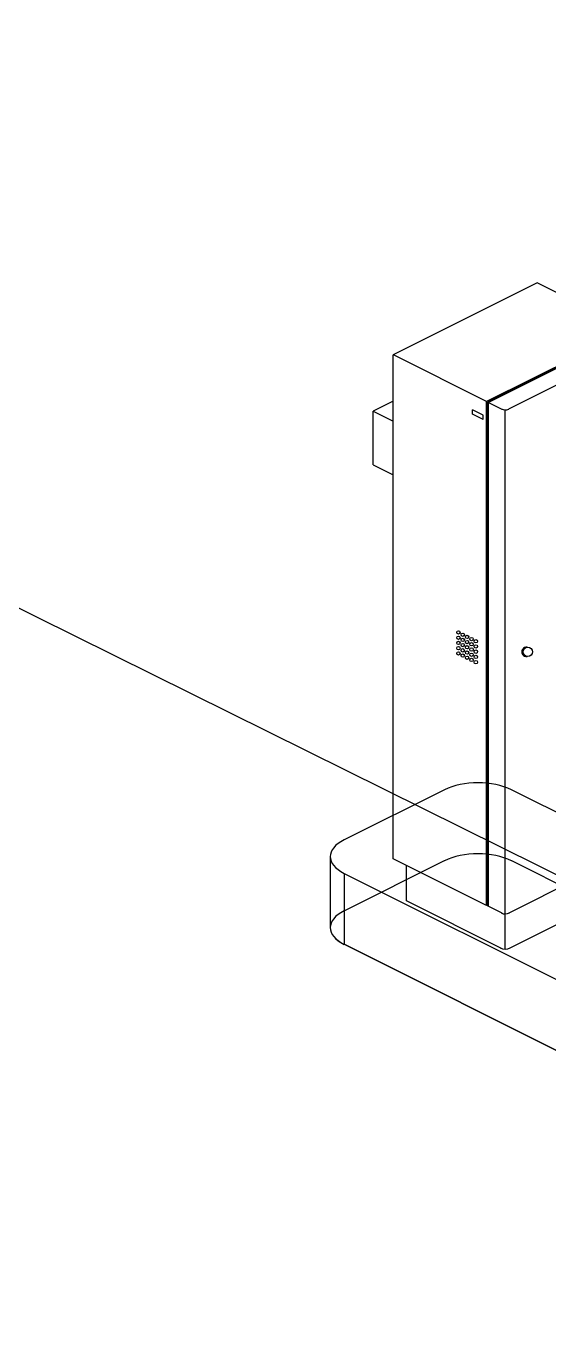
# Model space of a CAD drawing. Header units: millimetres. Extents: x 29838256 to 30236675, y -914750 to -833241.
# Drawn here: x 30204683 to 30205788, y -861917 to -859141 of the extents above; entities that cross this region are included whole.
import ezdxf

# ---------------------------------------------------------------- set-up
doc = ezdxf.new("R2010")
doc.units = ezdxf.units.MM
doc.header["$LTSCALE"] = 600
doc.header["$MEASUREMENT"] = 0
doc.layers.add('e-plan', color=9, linetype='CONTINUOUS')
doc.layers.add('Parking-E', color=7, linetype='CONTINUOUS')

msp = doc.modelspace()

# ---------------------------------------------------------------- linework, layer by layer
at = {"layer": 'e-plan', "extrusion": (0, -0.866025, 0.5)}
for p, q in [((30202031.3, -859065.3, -9551.6), (30209351, -862689.9, -15829.5)), ((30205355.2, -861010.2, -12920.3), (30205567.3, -860904.1, -12736.6)), ((30205708.8, -860904.1, -12736.6), (30207335.4, -861717.4, -14145.3)), ((30206981.8, -861894.3, -14451.5), (30205355.2, -861080.9, -13042.8))]:
    msp.add_line(p, q, dxfattribs=at)
for centre, start, end in [((30205638.1, -441553, 739196.6), 45, 135), ((30205425.9, -441765.1, 739196.6), 135, 225)]:
    msp.add_arc(centre, 100, start, end, dxfattribs=at)
at = {"layer": 'Parking-E', "color": 3, "extrusion": (0, -0.866025, 0.5)}
for p, q in [((30205763, -859682.9, -12896.3), (30205458.9, -859835, -13159.6)), ((30205960.6, -859781.7, -13070.8), (30205656.5, -859933.8, -13334.2)), ((30205962.6, -859782.7, -13072.6), (30205658.5, -859934.8, -13335.9)), ((30205964.6, -859783.7, -13072.6), (30205660.5, -859935.8, -13335.9)), ((30206000, -859801.4, -13101.5), (30205702.7, -859950, -13358.8)), ((30205458.9, -859932.9, -12951.4), (30205416.5, -859954.1, -12988.1)), ((30206000, -860866.6, -13101.5), (30205701.9, -861015.6, -13359.6)), ((30205971.7, -860955.7, -13126), (30205704, -861089.5, -13357.7))]:
    msp.add_line(p, q, dxfattribs=at)
at = {"layer": 'Parking-E', "color": 3, "extrusion": (-5.55112e-17, -0.866025, 0.5)}
for p, q in [((30205960.6, -859781.7, -13067.4), (30205763, -859682.9, -12896.3)), ((30205656.5, -859933.8, -13330.7), (30205460.9, -859836, -13161.4)), ((30205689.6, -859950.3, -13359.4), (30205658.5, -859934.8, -13332.5)), ((30205649.2, -859962.7, -13324.5), (30205626.5, -859951.3, -13304.8)), ((30205649.2, -859971.7, -13324.5), (30205626.5, -859960.3, -13304.8)), ((30205656.5, -860998.9, -13330.7), (30205458.9, -860900.2, -13159.6)), ((30205687.7, -861089.6, -13357.8), (30205487.2, -860989.3, -13184.1)), ((30205689.3, -861015.3, -13359.1), (30205658.5, -860999.9, -13332.5))]:
    msp.add_line(p, q, dxfattribs=at)
at = {"layer": 'Parking-E', "color": 3}
for p, q in [((30205458.9, -860900.2, -13159.6), (30205458.9, -859835, -13159.6)), ((30205656.5, -860998.9, -13334.2), (30205656.5, -859933.8, -13334.2)), ((30205658.5, -860999.9, -13334.2), (30205658.5, -859934.8, -13334.2)), ((30205660.5, -861000.9, -13334.2), (30205660.5, -859935.8, -13334.2)), ((30205416.5, -860067.3, -12988.1), (30205416.5, -859954.1, -12988.1)), ((30205626.5, -859960.3, -13334.2), (30205626.5, -859951.3, -13334.2)), ((30205649.2, -859971.7, -13334.2), (30205649.2, -859962.7, -13334.2)), ((30205695.8, -861091.2, -13364.8), (30205695.8, -859951.5, -13364.8)), ((30205487.2, -860989.3, -13184.1), (30205487.2, -860914.3, -13184.1))]:
    msp.add_line(p, q, dxfattribs=at)
at = {"layer": 'Parking-E', "color": 3, "ltscale": 2, "extrusion": (0, -0.866025, 0.5)}
for p, q in [((30205416.5, -859954.1, -12988.1), (30205458.9, -859975.3, -13024.9)), ((30205416.5, -860067.3, -13184.1), (30205458.9, -860088.5, -13220.9))]:
    msp.add_line(p, q, dxfattribs=at)
at = {"layer": 'Parking-E', "extrusion": (0, -0.866025, 0.5)}
for p, q in [((30205567.3, -860754.1, -12736.6), (30205355.2, -860860.2, -12920.3)), ((30205567.3, -860754.1, -12736.6), (30205355.2, -860860.2, -12920.3)), ((30207335.4, -861567.4, -14145.3), (30205708.8, -860754.1, -12736.6)), ((30205355.2, -860930.9, -13042.8), (30206981.8, -861744.2, -14451.5)), ((30205355.2, -861080.9, -13042.8), (30206981.8, -861894.3, -14451.5))]:
    msp.add_line(p, q, dxfattribs=at)
at = {"layer": 'Parking-E'}
for p, q in [((30205325.9, -860895.6, -12981.5), (30205325.9, -861045.6, -12981.5)), ((30205325.9, -860895.6, -12981.5), (30205325.9, -861045.6, -12981.5)), ((30205355.2, -860930.9, -13042.8), (30205355.2, -861080.9, -13042.8)), ((30205355.2, -860930.9, -13042.8), (30205355.2, -861080.9, -13042.8))]:
    msp.add_line(p, q, dxfattribs=at)
at = {"layer": 'Parking-E', "color": 3}
for centre, radius in [((30205596.8, -860421.8, -15024.7), 3.54), ((30205596.8, -860432.9, -15024.7), 3.54), ((30205596.8, -860444, -15024.7), 3.54), ((30205606, -860426.5, -15032.7), 3.54), ((30205606, -860437.5, -15032.7), 3.54), ((30205615.3, -860431.1, -15040.7), 3.54), ((30205615.3, -860442.1, -15040.7), 3.54), ((30205624.5, -860435.7, -15048.7), 3.54), ((30205624.5, -860446.8, -15048.7), 3.54), ((30205633.7, -860440.3, -15060.2), 3.54), ((30205596.8, -860455, -15024.7), 3.54), ((30205596.8, -860466.1, -15024.7), 3.54), ((30205606, -860448.6, -15032.7), 3.54), ((30205606, -860459.6, -15032.7), 3.54), ((30205606, -860470.7, -15032.7), 3.54), ((30205615.3, -860453.2, -15040.7), 3.54), ((30205615.3, -860464.3, -15040.7), 3.54), ((30205615.3, -860475.3, -15040.7), 3.54), ((30205624.5, -860457.8, -15048.7), 3.54), ((30205624.5, -860468.9, -15048.7), 3.54), ((30205633.7, -860451.4, -15060.2), 3.54), ((30205633.7, -860462.4, -15060.2), 3.54), ((30205633.7, -860473.5, -15060.2), 3.54), ((30205743.5, -860462.8, -15060.2), 9.83), ((30205624.5, -860479.9, -15048.7), 3.54), ((30205633.7, -860484.6, -15060.2), 3.54)]:
    msp.add_circle(centre, radius, dxfattribs=at)
for centre, radius, start, end in [((30205695.8, -859935.1, -13358.2), 16.4, 239.1759, 298.1016), ((30205740.6, -860462.8, -15060.2), 9.83, 81.7454, 278.2546), ((30205695.9, -860999.9, -13357), 16.8, 240.1527, 302.3916), ((30205695.8, -861070, -13355.6), 21.1, 239.4253, 300.3112)]:
    msp.add_arc(centre, radius, start, end, dxfattribs=at)
at = {"layer": 'Parking-E', "extrusion": (0, -0.866025, 0.5)}
for centre, start, end in [((30205638.1, -441478, 739066.7), 45, 135), ((30205638.1, -441478, 739066.7), 45, 135), ((30205425.9, -441690.1, 739066.7), 135, 225), ((30205425.9, -441690.1, 739066.7), 135, 225), ((30205425.9, -441765.1, 739196.6), 180, 225), ((30205425.9, -441765.1, 739196.6), 180, 225)]:
    msp.add_arc(centre, 100, start, end, dxfattribs=at)

doc.saveas('drawing.dxf')
